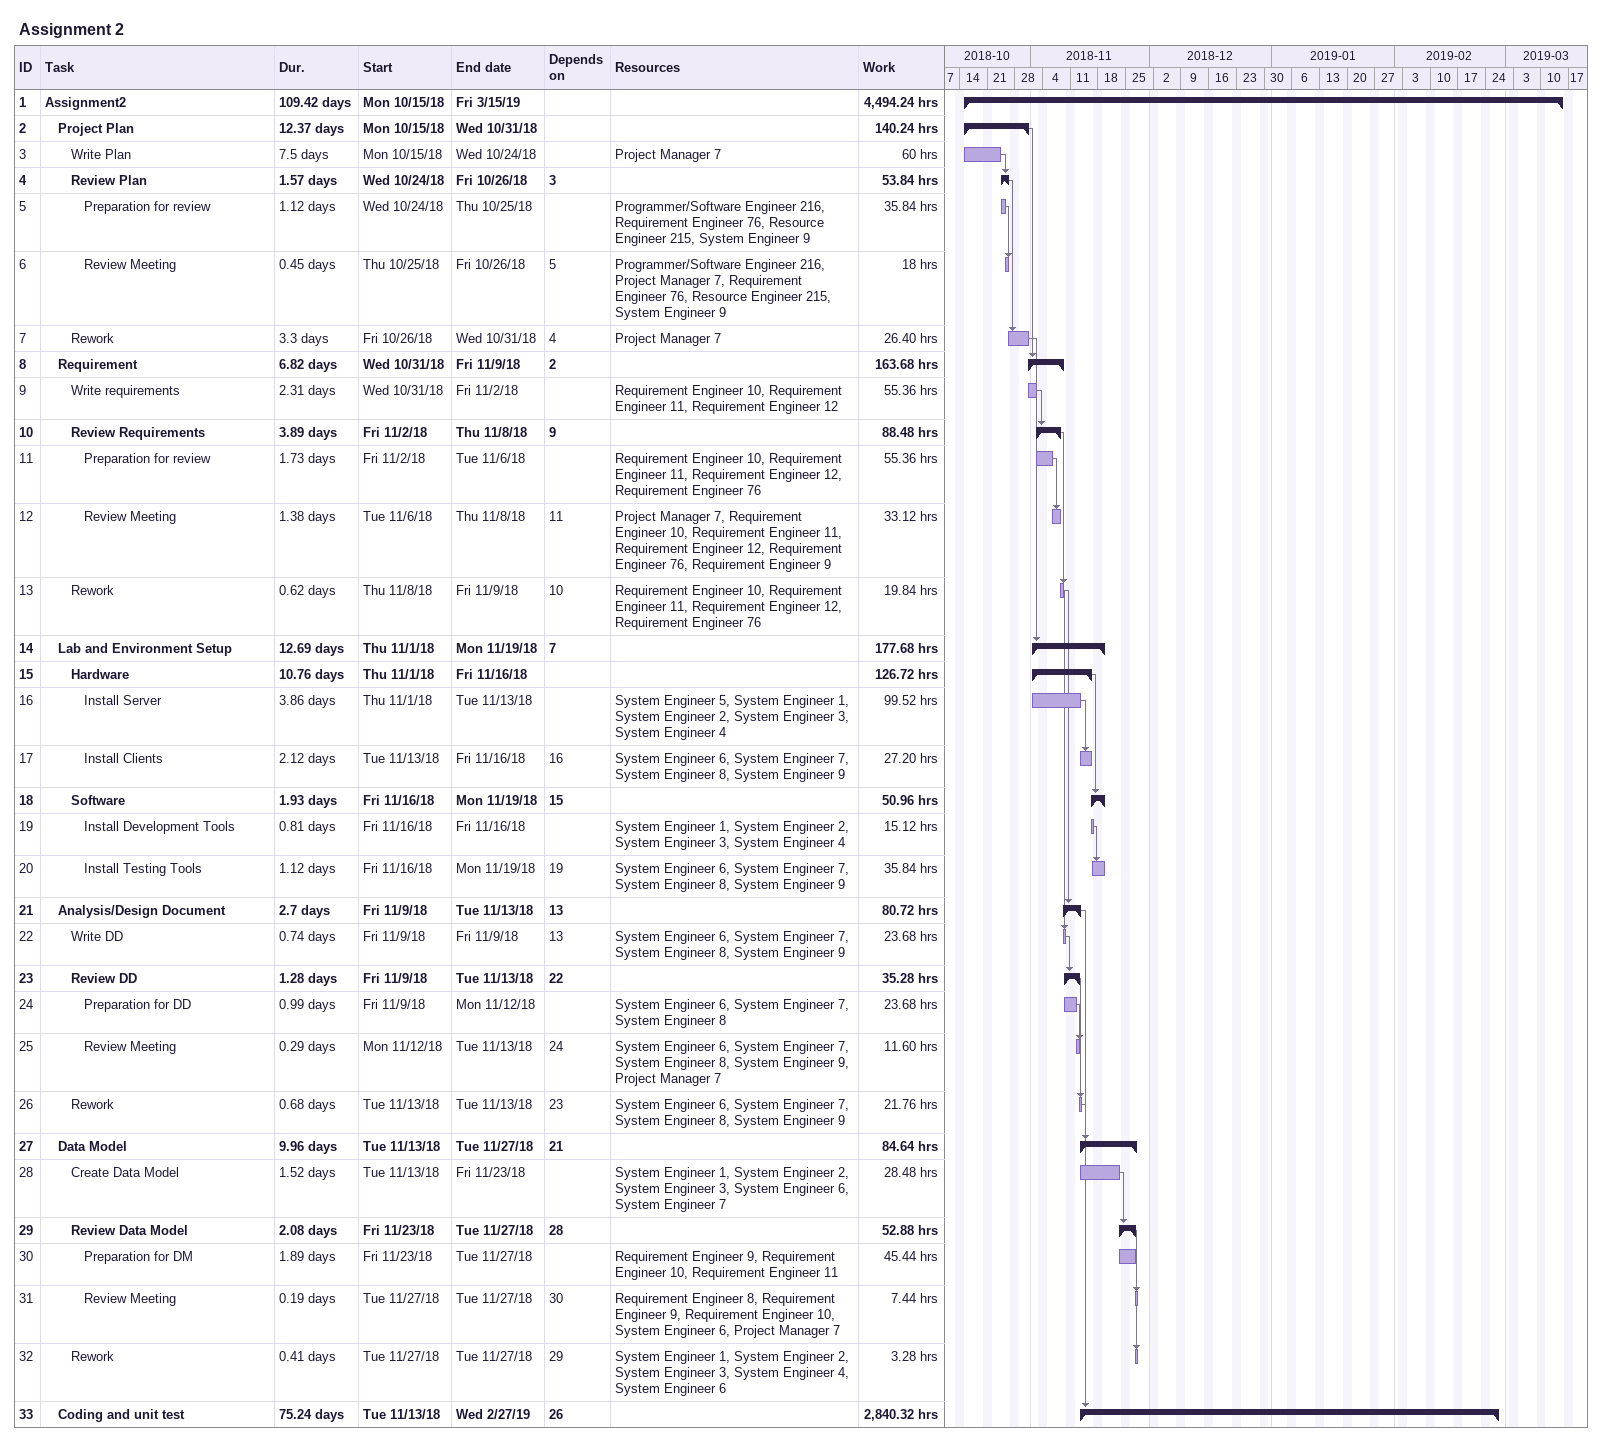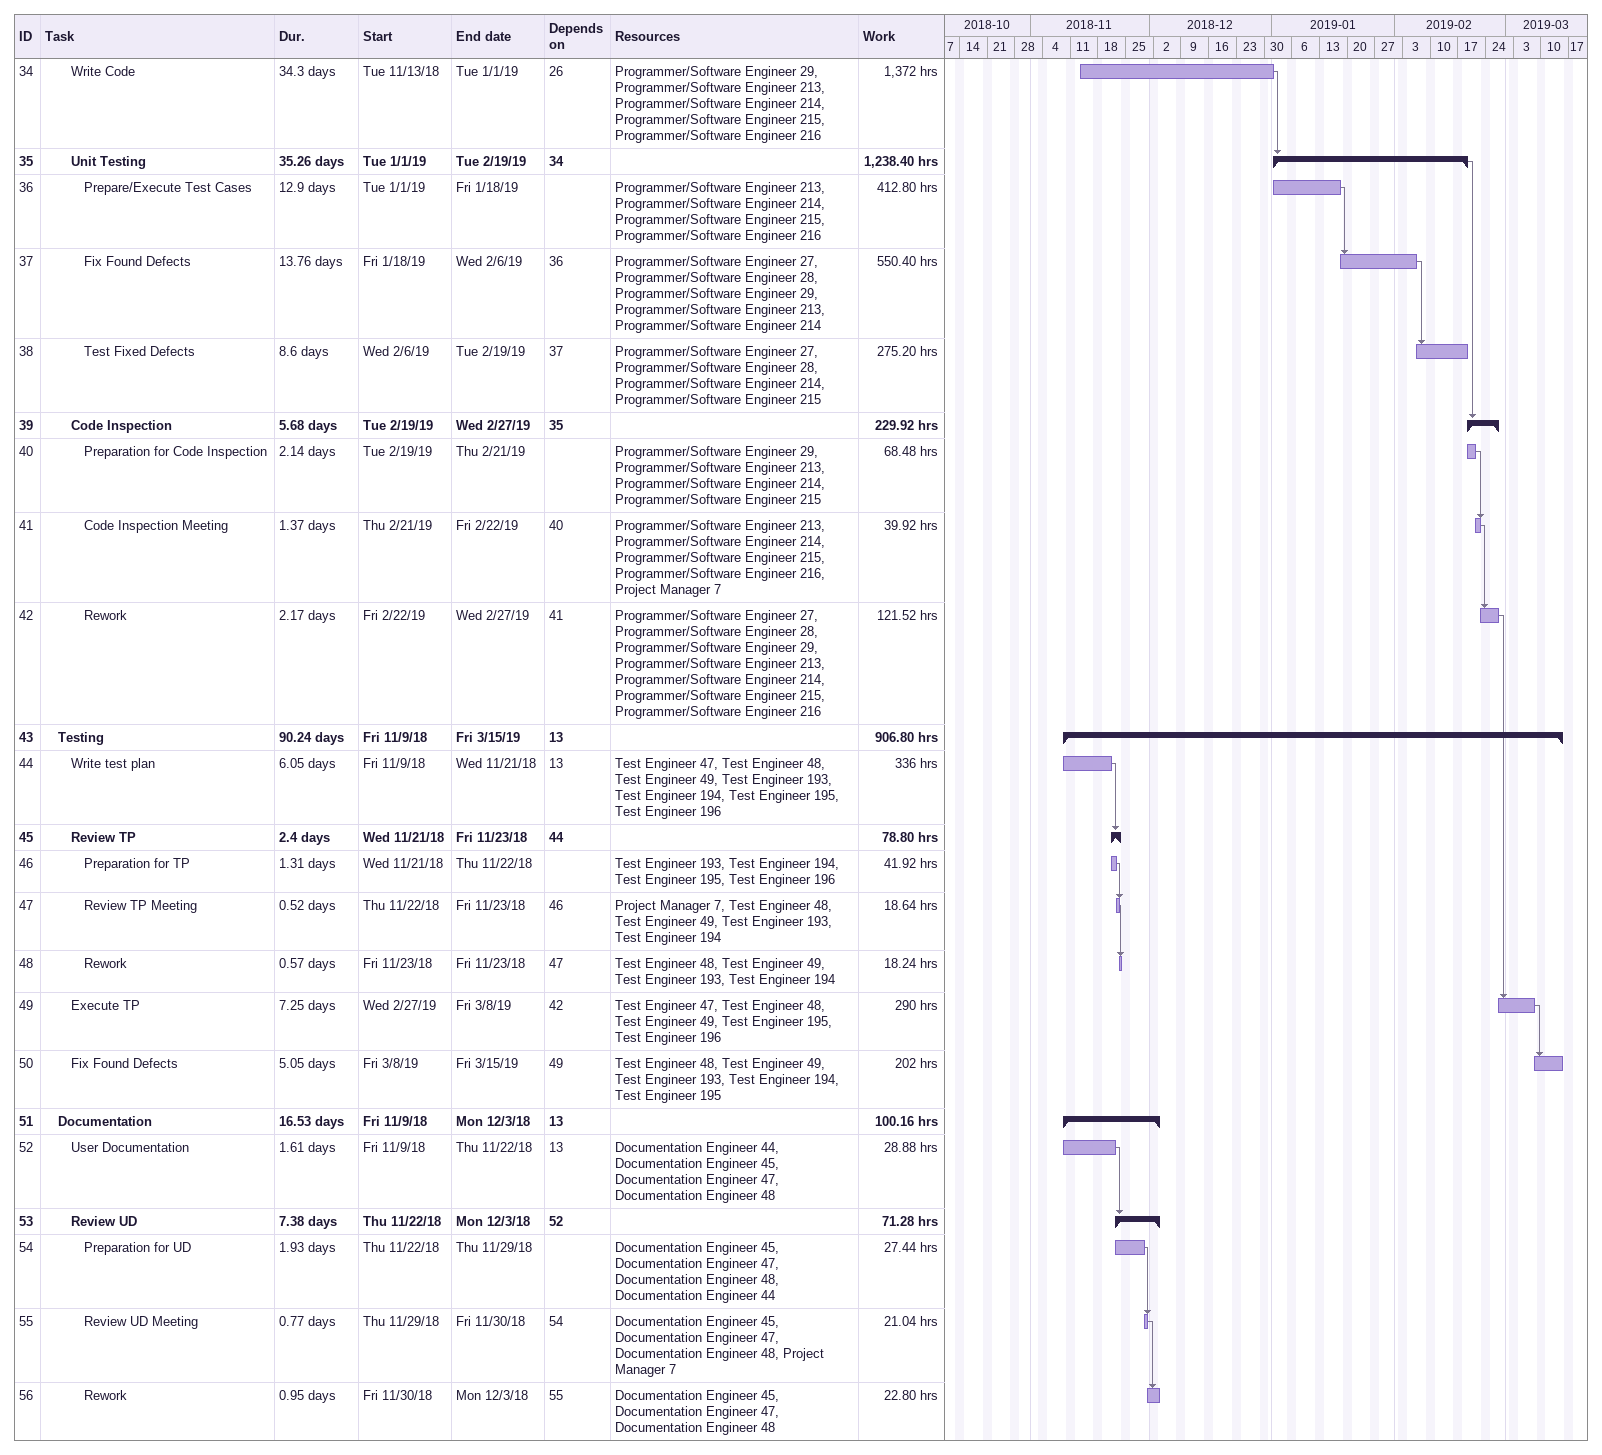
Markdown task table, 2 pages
Assignment 2

| ID | Level | Task | Duration | Start | Finish | Predecessors | Resources | Work (h) |
|---|---|---|---|---|---|---|---|---|
| 1 | 1 | **Assignment2** | 109.42d | 2018-10-15 | 2019-03-15 |  |  | 4494.24 |
| 2 | 2 | **Project Plan** | 12.37d | 2018-10-15 | 2018-10-31 |  |  | 140.24 |
| 3 | 3 | Write Plan | 7.5d | 2018-10-15 | 2018-10-24 |  | Project Manager 7 | 60 |
| 4 | 3 | **Review Plan** | 1.57d | 2018-10-24 | 2018-10-26 | 3 |  | 53.84 |
| 5 | 4 | Preparation for review | 1.12d | 2018-10-24 | 2018-10-25 |  | Programmer/Software Engineer 216, Requirement Engineer 76, Resource Engineer 215, System Engineer 9 | 35.84 |
| 6 | 4 | Review Meeting | 0.45d | 2018-10-25 | 2018-10-26 | 5 | Programmer/Software Engineer 216, Project Manager 7, Requirement Engineer 76, Resource Engineer 215, System Engineer 9 | 18 |
| 7 | 3 | Rework | 3.3d | 2018-10-26 | 2018-10-31 | 4 | Project Manager 7 | 26.40 |
| 8 | 2 | **Requirement** | 6.82d | 2018-10-31 | 2018-11-09 | 2 |  | 163.68 |
| 9 | 3 | Write requirements | 2.31d | 2018-10-31 | 2018-11-02 |  | Requirement Engineer 10, Requirement Engineer 11, Requirement Engineer 12 | 55.36 |
| 10 | 3 | **Review Requirements** | 3.89d | 2018-11-02 | 2018-11-08 | 9 |  | 88.48 |
| 11 | 4 | Preparation for review | 1.73d | 2018-11-02 | 2018-11-06 |  | Requirement Engineer 10, Requirement Engineer 11, Requirement Engineer 12, Requirement Engineer 76 | 55.36 |
| 12 | 4 | Review Meeting | 1.38d | 2018-11-06 | 2018-11-08 | 11 | Project Manager 7, Requirement Engineer 10, Requirement Engineer 11, Requirement Engineer 12, Requirement Engineer 76, Requirement Engineer 9 | 33.12 |
| 13 | 3 | Rework | 0.62d | 2018-11-08 | 2018-11-09 | 10 | Requirement Engineer 10, Requirement Engineer 11, Requirement Engineer 12, Requirement Engineer 76 | 19.84 |
| 14 | 2 | **Lab and Environment Setup** | 12.69d | 2018-11-01 | 2018-11-19 | 7 |  | 177.68 |
| 15 | 3 | **Hardware** | 10.76d | 2018-11-01 | 2018-11-16 |  |  | 126.72 |
| 16 | 4 | Install Server | 3.86d | 2018-11-01 | 2018-11-13 |  | System Engineer 5, System Engineer 1, System Engineer 2, System Engineer 3, System Engineer 4 | 99.52 |
| 17 | 4 | Install Clients | 2.12d | 2018-11-13 | 2018-11-16 | 16 | System Engineer 6, System Engineer 7, System Engineer 8, System Engineer 9 | 27.20 |
| 18 | 3 | **Software** | 1.93d | 2018-11-16 | 2018-11-19 | 15 |  | 50.96 |
| 19 | 4 | Install Development Tools | 0.81d | 2018-11-16 | 2018-11-16 |  | System Engineer 1, System Engineer 2, System Engineer 3, System Engineer 4 | 15.12 |
| 20 | 4 | Install Testing Tools | 1.12d | 2018-11-16 | 2018-11-19 | 19 | System Engineer 6, System Engineer 7, System Engineer 8, System Engineer 9 | 35.84 |
| 21 | 2 | **Analysis/Design Document** | 2.7d | 2018-11-09 | 2018-11-13 | 13 |  | 80.72 |
| 22 | 3 | Write DD | 0.74d | 2018-11-09 | 2018-11-09 | 13 | System Engineer 6, System Engineer 7, System Engineer 8, System Engineer 9 | 23.68 |
| 23 | 3 | **Review DD** | 1.28d | 2018-11-09 | 2018-11-13 | 22 |  | 35.28 |
| 24 | 4 | Preparation for DD | 0.99d | 2018-11-09 | 2018-11-12 |  | System Engineer 6, System Engineer 7, System Engineer 8 | 23.68 |
| 25 | 4 | Review Meeting | 0.29d | 2018-11-12 | 2018-11-13 | 24 | System Engineer 6, System Engineer 7, System Engineer 8, System Engineer 9, Project Manager 7 | 11.60 |
| 26 | 3 | Rework | 0.68d | 2018-11-13 | 2018-11-13 | 23 | System Engineer 6, System Engineer 7, System Engineer 8, System Engineer 9 | 21.76 |
| 27 | 2 | **Data Model** | 9.96d | 2018-11-13 | 2018-11-27 | 21 |  | 84.64 |
| 28 | 3 | Create Data Model | 1.52d | 2018-11-13 | 2018-11-23 |  | System Engineer 1, System Engineer 2, System Engineer 3, System Engineer 6, System Engineer 7 | 28.48 |
| 29 | 3 | **Review Data Model** | 2.08d | 2018-11-23 | 2018-11-27 | 28 |  | 52.88 |
| 30 | 4 | Preparation for DM | 1.89d | 2018-11-23 | 2018-11-27 |  | Requirement Engineer 9, Requirement Engineer 10, Requirement Engineer 11 | 45.44 |
| 31 | 4 | Review Meeting | 0.19d | 2018-11-27 | 2018-11-27 | 30 | Requirement Engineer 8, Requirement Engineer 9, Requirement Engineer 10, System Engineer 6, Project Manager 7 | 7.44 |
| 32 | 3 | Rework | 0.41d | 2018-11-27 | 2018-11-27 | 29 | System Engineer 1, System Engineer 2, System Engineer 3, System Engineer 4, System Engineer 6 | 3.28 |
| 33 | 2 | **Coding and unit test** | 75.24d | 2018-11-13 | 2019-02-27 | 26 |  | 2840.32 |
| 34 | 3 | Write Code | 34.3d | 2018-11-13 | 2019-01-01 | 26 | Programmer/Software Engineer 29, Programmer/Software Engineer 213, Programmer/Software Engineer 214, Programmer/Software Engineer 215, Programmer/Software Engineer 216 | 1372 |
| 35 | 3 | **Unit Testing** | 35.26d | 2019-01-01 | 2019-02-19 | 34 |  | 1238.40 |
| 36 | 4 | Prepare/Execute Test Cases | 12.9d | 2019-01-01 | 2019-01-18 |  | Programmer/Software Engineer 213, Programmer/Software Engineer 214, Programmer/Software Engineer 215, Programmer/Software Engineer 216 | 412.80 |
| 37 | 4 | Fix Found Defects | 13.76d | 2019-01-18 | 2019-02-06 | 36 | Programmer/Software Engineer 27, Programmer/Software Engineer 28, Programmer/Software Engineer 29, Programmer/Software Engineer 213, Programmer/Software Engineer 214 | 550.40 |
| 38 | 4 | Test Fixed Defects | 8.6d | 2019-02-06 | 2019-02-19 | 37 | Programmer/Software Engineer 27, Programmer/Software Engineer 28, Programmer/Software Engineer 214, Programmer/Software Engineer 215 | 275.20 |
| 39 | 3 | **Code Inspection** | 5.68d | 2019-02-19 | 2019-02-27 | 35 |  | 229.92 |
| 40 | 4 | Preparation for Code Inspection | 2.14d | 2019-02-19 | 2019-02-21 |  | Programmer/Software Engineer 29, Programmer/Software Engineer 213, Programmer/Software Engineer 214, Programmer/Software Engineer 215 | 68.48 |
| 41 | 4 | Code Inspection Meeting | 1.37d | 2019-02-21 | 2019-02-22 | 40 | Programmer/Software Engineer 213, Programmer/Software Engineer 214, Programmer/Software Engineer 215, Programmer/Software Engineer 216, Project Manager 7 | 39.92 |
| 42 | 4 | Rework | 2.17d | 2019-02-22 | 2019-02-27 | 41 | Programmer/Software Engineer 27, Programmer/Software Engineer 28, Programmer/Software Engineer 29, Programmer/Software Engineer 213, Programmer/Software Engineer 214, Programmer/Software Engineer 215, Programmer/Software Engineer 216 | 121.52 |
| 43 | 2 | **Testing** | 90.24d | 2018-11-09 | 2019-03-15 | 13 |  | 906.80 |
| 44 | 3 | Write test plan | 6.05d | 2018-11-09 | 2018-11-21 | 13 | Test Engineer 47, Test Engineer 48, Test Engineer 49, Test Engineer 193, Test Engineer 194, Test Engineer 195, Test Engineer 196 | 336 |
| 45 | 3 | **Review TP** | 2.4d | 2018-11-21 | 2018-11-23 | 44 |  | 78.80 |
| 46 | 4 | Preparation for TP | 1.31d | 2018-11-21 | 2018-11-22 |  | Test Engineer 193, Test Engineer 194, Test Engineer 195, Test Engineer 196 | 41.92 |
| 47 | 4 | Review TP Meeting | 0.52d | 2018-11-22 | 2018-11-23 | 46 | Project Manager 7, Test Engineer 48, Test Engineer 49, Test Engineer 193, Test Engineer 194 | 18.64 |
| 48 | 4 | Rework | 0.57d | 2018-11-23 | 2018-11-23 | 47 | Test Engineer 48, Test Engineer 49, Test Engineer 193, Test Engineer 194 | 18.24 |
| 49 | 3 | Execute TP | 7.25d | 2019-02-27 | 2019-03-08 | 42 | Test Engineer 47, Test Engineer 48, Test Engineer 49, Test Engineer 195, Test Engineer 196 | 290 |
| 50 | 3 | Fix Found Defects | 5.05d | 2019-03-08 | 2019-03-15 | 49 | Test Engineer 48, Test Engineer 49, Test Engineer 193, Test Engineer 194, Test Engineer 195 | 202 |
| 51 | 2 | **Documentation** | 16.53d | 2018-11-09 | 2018-12-03 | 13 |  | 100.16 |
| 52 | 3 | User Documentation | 1.61d | 2018-11-09 | 2018-11-22 | 13 | Documentation Engineer 44, Documentation Engineer 45, Documentation Engineer 47, Documentation Engineer 48 | 28.88 |
| 53 | 3 | **Review UD** | 7.38d | 2018-11-22 | 2018-12-03 | 52 |  | 71.28 |
| 54 | 4 | Preparation for UD | 1.93d | 2018-11-22 | 2018-11-29 |  | Documentation Engineer 45, Documentation Engineer 47, Documentation Engineer 48, Documentation Engineer 44 | 27.44 |
| 55 | 4 | Review UD Meeting | 0.77d | 2018-11-29 | 2018-11-30 | 54 | Documentation Engineer 45, Documentation Engineer 47, Documentation Engineer 48, Project Manager 7 | 21.04 |
| 56 | 4 | Rework | 0.95d | 2018-11-30 | 2018-12-03 | 55 | Documentation Engineer 45, Documentation Engineer 47, Documentation Engineer 48 | 22.80 |
